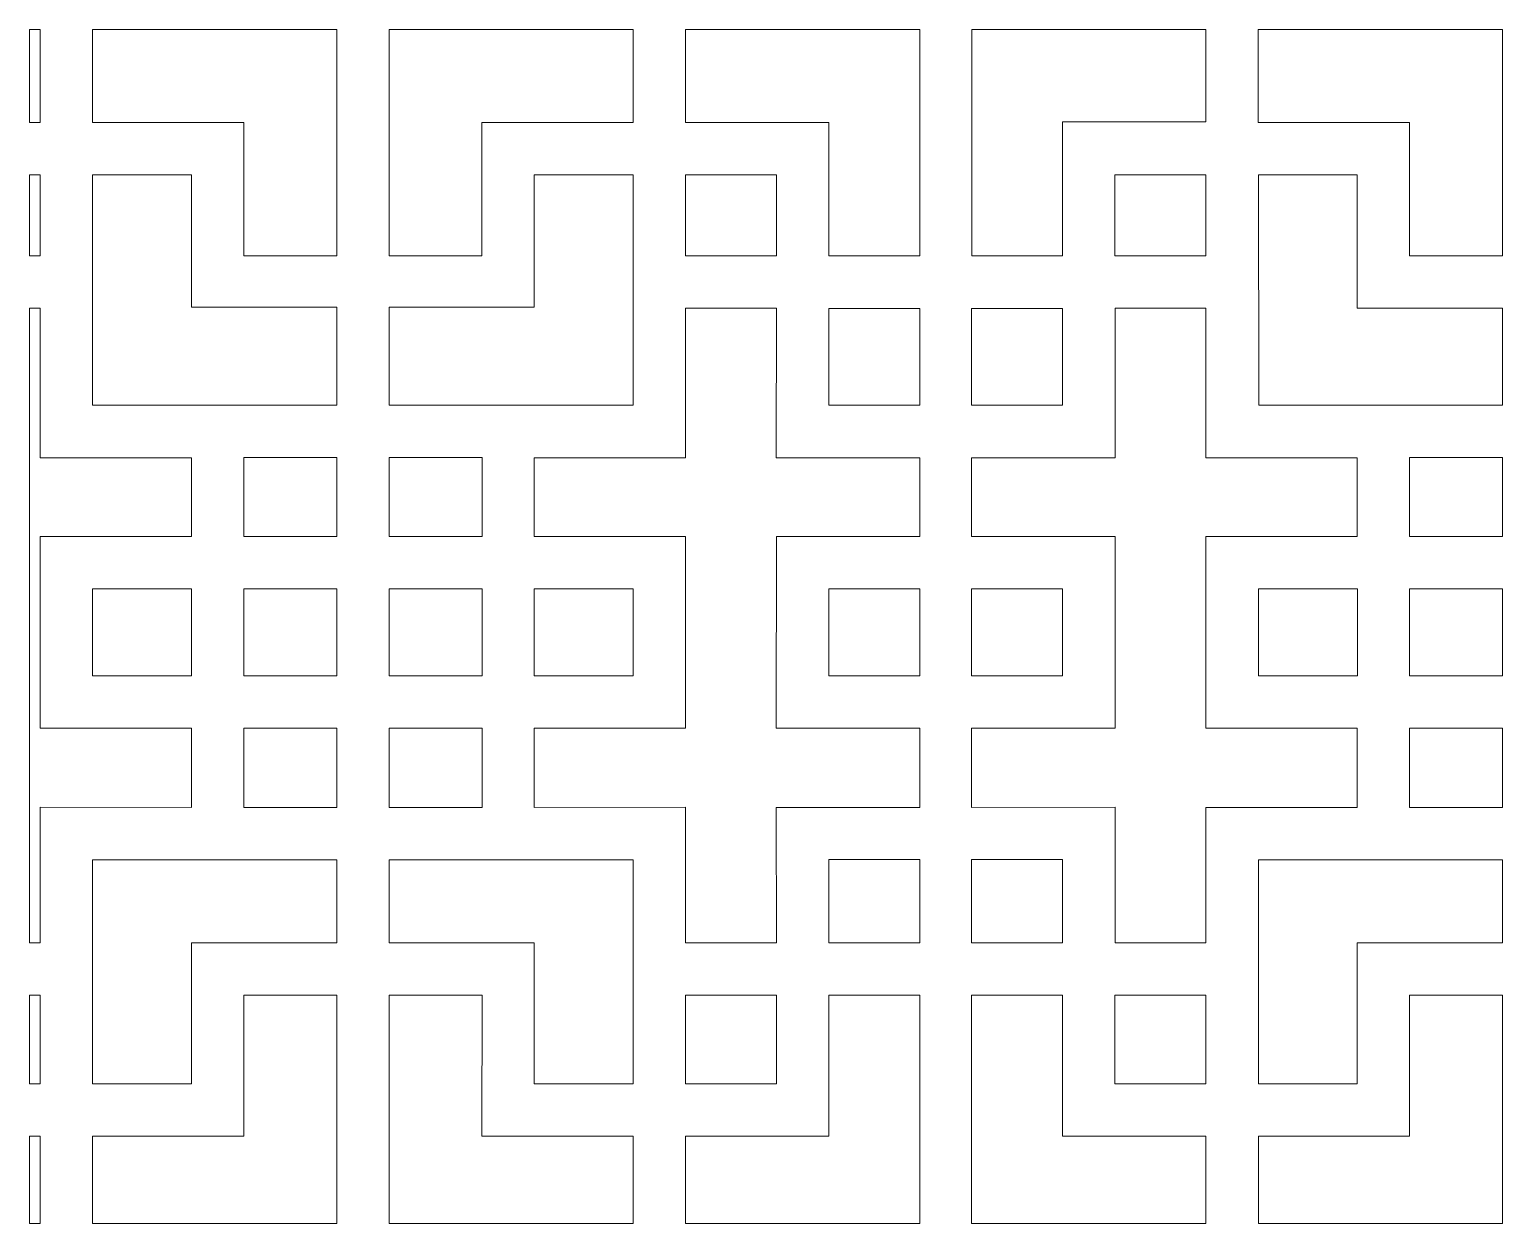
# Model space of a CAD drawing. Header units: centimetres. Extents: x -193 to 324, y -200 to 64.
# Drawn here: x -51.2 to -0.5, y -24.3 to 16.8 of the extents above; entities that cross this region are included whole.
import ezdxf

# ---------------------------------------------------------------- set-up
doc = ezdxf.new("R2010")
doc.units = ezdxf.units.CM
doc.header["$MEASUREMENT"] = 0
doc.layers.add('layer 1', color=7, linetype='Continuous')

msp = doc.modelspace()

# ---------------------------------------------------------------- linework, layer by layer
at = {"layer": 'layer 1', "color": 114, "lineweight": 9}
for points, knots in [([(-51.17757, 13.57063), (-51.17757, 13.57063), (-50.81039, 13.57064), (-50.81039, 13.57064), (-50.81039, 13.57064), (-50.81039, 13.57064), (-50.81039, 16.77064), (-50.81039, 16.77064), (-50.81039, 16.77064), (-50.81039, 16.77064), (-51.17757, 16.7706), (-51.17757, 16.7706), (-51.17757, 16.7706), (-51.17757, 16.7706), (-51.17757, 13.57063), (-51.17757, 13.57063)], [0, 0, 0, 0, 0.2, 0.2, 0.2, 0.2, 0.4, 0.4, 0.4, 0.4, 0.6, 0.6, 0.6, 0.6, 1, 1, 1, 1]), ([(-40.60539, 16.77064), (-40.60539, 16.77064), (-40.60539, 8.98064), (-40.60539, 8.98064), (-40.60539, 8.98064), (-40.60539, 8.98064), (-43.80289, 8.98064), (-43.80289, 8.98064), (-43.80289, 8.98064), (-43.80289, 8.98064), (-43.80289, 13.57064), (-43.80289, 13.57064), (-43.80289, 13.57064), (-43.80289, 13.57064), (-49.01039, 13.57064), (-49.01039, 13.57064), (-49.01039, 13.57064), (-49.01039, 13.57064), (-49.01039, 16.77064), (-49.01039, 16.77064), (-49.01039, 16.77064), (-49.01039, 16.77064), (-40.60539, 16.77064), (-40.60539, 16.77064)], [0, 0, 0, 0, 0.14285714, 0.14285714, 0.14285714, 0.14285714, 0.28571429, 0.28571429, 0.28571429, 0.28571429, 0.42857143, 0.42857143, 0.42857143, 0.42857143, 0.57142857, 0.57142857, 0.57142857, 0.57142857, 0.71428571, 0.71428571, 0.71428571, 0.71428571, 1, 1, 1, 1]), ([(-38.80583, 16.77064), (-38.80583, 16.77064), (-38.80583, 8.98064), (-38.80583, 8.98064), (-38.80583, 8.98064), (-38.80583, 8.98064), (-35.60833, 8.98064), (-35.60833, 8.98064), (-35.60833, 8.98064), (-35.60833, 8.98064), (-35.60833, 13.57064), (-35.60833, 13.57064), (-35.60833, 13.57064), (-35.60833, 13.57064), (-30.40083, 13.57064), (-30.40083, 13.57064), (-30.40083, 13.57064), (-30.40083, 13.57064), (-30.40083, 16.77064), (-30.40083, 16.77064), (-30.40083, 16.77064), (-30.40083, 16.77064), (-38.80583, 16.77064), (-38.80583, 16.77064)], [0, 0, 0, 0, 0.14285714, 0.14285714, 0.14285714, 0.14285714, 0.28571429, 0.28571429, 0.28571429, 0.28571429, 0.42857143, 0.42857143, 0.42857143, 0.42857143, 0.57142857, 0.57142857, 0.57142857, 0.57142857, 0.71428571, 0.71428571, 0.71428571, 0.71428571, 1, 1, 1, 1]), ([(-28.60083, 16.77064), (-28.60083, 16.77064), (-28.60083, 13.57064), (-28.60083, 13.57064), (-28.60083, 13.57064), (-28.60083, 13.57064), (-23.66833, 13.57065), (-23.66833, 13.57065), (-23.66833, 13.57065), (-23.66833, 13.57065), (-23.66833, 8.98064), (-23.66833, 8.98064), (-23.66833, 8.98064), (-23.66833, 8.98064), (-20.54333, 8.98064), (-20.54333, 8.98064), (-20.54333, 8.98064), (-20.54333, 8.98064), (-20.54333, 16.77064), (-20.54333, 16.77064), (-20.54333, 16.77064), (-20.54333, 16.77064), (-28.60083, 16.77064), (-28.60083, 16.77064)], [0, 0, 0, 0, 0.14285714, 0.14285714, 0.14285714, 0.14285714, 0.28571429, 0.28571429, 0.28571429, 0.28571429, 0.42857143, 0.42857143, 0.42857143, 0.42857143, 0.57142857, 0.57142857, 0.57142857, 0.57142857, 0.71428571, 0.71428571, 0.71428571, 0.71428571, 1, 1, 1, 1]), ([(-15.62833, 13.59622), (-15.62833, 13.59622), (-10.69583, 13.59622), (-10.69583, 13.59622), (-10.69583, 13.59622), (-10.69583, 13.59622), (-10.69583, 16.77064), (-10.69583, 16.77064), (-10.69583, 16.77064), (-10.69583, 16.77064), (-18.75333, 16.77064), (-18.75333, 16.77064), (-18.75333, 16.77064), (-18.75333, 16.77064), (-18.75333, 8.98064), (-18.75333, 8.98064), (-18.75333, 8.98064), (-18.75333, 8.98064), (-15.62833, 8.98064), (-15.62833, 8.98064), (-15.62833, 8.98064), (-15.62833, 8.98064), (-15.62833, 13.59622), (-15.62833, 13.59622)], [0, 0, 0, 0, 0.14285714, 0.14285714, 0.14285714, 0.14285714, 0.28571429, 0.28571429, 0.28571429, 0.28571429, 0.42857143, 0.42857143, 0.42857143, 0.42857143, 0.57142857, 0.57142857, 0.57142857, 0.57142857, 0.71428571, 0.71428571, 0.71428571, 0.71428571, 1, 1, 1, 1]), ([(-3.68832, 13.57064), (-3.68832, 13.57064), (-3.68833, 8.98064), (-3.68833, 8.98064), (-3.68833, 8.98064), (-3.68833, 8.98064), (-0.49083, 8.98064), (-0.49083, 8.98064), (-0.49083, 8.98064), (-0.49083, 8.98064), (-0.49083, 16.77064), (-0.49083, 16.77064), (-0.49083, 16.77064), (-0.49083, 16.77064), (-8.89583, 16.77064), (-8.89583, 16.77064), (-8.89583, 16.77064), (-8.89583, 16.77064), (-8.89583, 13.57064), (-8.89583, 13.57064), (-8.89583, 13.57064), (-8.89583, 13.57064), (-3.68832, 13.57064), (-3.68832, 13.57064)], [0, 0, 0, 0, 0.14285714, 0.14285714, 0.14285714, 0.14285714, 0.28571429, 0.28571429, 0.28571429, 0.28571429, 0.42857143, 0.42857143, 0.42857143, 0.42857143, 0.57142857, 0.57142857, 0.57142857, 0.57142857, 0.71428571, 0.71428571, 0.71428571, 0.71428571, 1, 1, 1, 1]), ([(-51.17757, 8.98064), (-51.17757, 8.98064), (-50.81039, 8.98064), (-50.81039, 8.98064), (-50.81039, 8.98064), (-50.81039, 8.98064), (-50.81039, 11.77064), (-50.81039, 11.77064), (-50.81039, 11.77064), (-50.81039, 11.77064), (-51.17757, 11.77064), (-51.17757, 11.77064), (-51.17757, 11.77064), (-51.17757, 11.77064), (-51.17757, 8.98064), (-51.17757, 8.98064)], [0, 0, 0, 0, 0.2, 0.2, 0.2, 0.2, 0.4, 0.4, 0.4, 0.4, 0.6, 0.6, 0.6, 0.6, 1, 1, 1, 1]), ([(-49.00789, 3.84565), (-49.00789, 3.84565), (-49.00789, 11.77064), (-49.00789, 11.77064), (-49.00789, 11.77064), (-49.00789, 11.77064), (-45.60386, 11.77064), (-45.60386, 11.77064), (-45.60386, 11.77064), (-45.60386, 11.77064), (-45.60539, 7.21439), (-45.60539, 7.21439), (-45.60539, 7.21439), (-45.60539, 7.21439), (-40.60539, 7.21439), (-40.60539, 7.21439), (-40.60539, 7.21439), (-40.60539, 7.21439), (-40.60539, 3.84565), (-40.60539, 3.84565), (-40.60539, 3.84565), (-40.60539, 3.84565), (-49.00789, 3.84565), (-49.00789, 3.84565)], [0, 0, 0, 0, 0.14285714, 0.14285714, 0.14285714, 0.14285714, 0.28571429, 0.28571429, 0.28571429, 0.28571429, 0.42857143, 0.42857143, 0.42857143, 0.42857143, 0.57142857, 0.57142857, 0.57142857, 0.57142857, 0.71428571, 0.71428571, 0.71428571, 0.71428571, 1, 1, 1, 1]), ([(-30.40333, 3.84565), (-30.40333, 3.84565), (-30.40333, 11.77064), (-30.40333, 11.77064), (-30.40333, 11.77064), (-30.40333, 11.77064), (-33.80736, 11.77064), (-33.80736, 11.77064), (-33.80736, 11.77064), (-33.80736, 11.77064), (-33.80583, 7.21439), (-33.80583, 7.21439), (-33.80583, 7.21439), (-33.80583, 7.21439), (-38.80583, 7.21439), (-38.80583, 7.21439), (-38.80583, 7.21439), (-38.80583, 7.21439), (-38.80583, 3.84565), (-38.80583, 3.84565), (-38.80583, 3.84565), (-38.80583, 3.84565), (-30.40333, 3.84565), (-30.40333, 3.84565)], [0, 0, 0, 0, 0.14285714, 0.14285714, 0.14285714, 0.14285714, 0.28571429, 0.28571429, 0.28571429, 0.28571429, 0.42857143, 0.42857143, 0.42857143, 0.42857143, 0.57142857, 0.57142857, 0.57142857, 0.57142857, 0.71428571, 0.71428571, 0.71428571, 0.71428571, 1, 1, 1, 1]), ([(-25.46833, 11.77064), (-25.46833, 11.77064), (-28.60083, 11.77064), (-28.60083, 11.77064), (-28.60083, 11.77064), (-28.60083, 11.77064), (-28.60083, 8.98064), (-28.60083, 8.98064), (-28.60083, 8.98064), (-28.60083, 8.98064), (-25.46833, 8.98064), (-25.46833, 8.98064), (-25.46833, 8.98064), (-25.46833, 8.98064), (-25.46833, 11.77064), (-25.46833, 11.77064)], [0, 0, 0, 0, 0.2, 0.2, 0.2, 0.2, 0.4, 0.4, 0.4, 0.4, 0.6, 0.6, 0.6, 0.6, 1, 1, 1, 1]), ([(-10.69583, 11.77064), (-10.69583, 11.77064), (-13.82833, 11.77064), (-13.82833, 11.77064), (-13.82833, 11.77064), (-13.82833, 11.77064), (-13.82833, 8.98064), (-13.82833, 8.98064), (-13.82833, 8.98064), (-13.82833, 8.98064), (-10.69583, 8.98064), (-10.69583, 8.98064), (-10.69583, 8.98064), (-10.69583, 8.98064), (-10.69583, 11.77064), (-10.69583, 11.77064)], [0, 0, 0, 0, 0.2, 0.2, 0.2, 0.2, 0.4, 0.4, 0.4, 0.4, 0.6, 0.6, 0.6, 0.6, 1, 1, 1, 1]), ([(-8.87722, 3.84558), (-8.87722, 3.84558), (-0.49083, 3.84565), (-0.49083, 3.84565), (-0.49083, 3.84565), (-0.49083, 3.84565), (-0.49083, 7.18065), (-0.49083, 7.18065), (-0.49083, 7.18065), (-0.49083, 7.18065), (-5.49083, 7.18019), (-5.49083, 7.18019), (-5.49083, 7.18019), (-5.49083, 7.18019), (-5.49083, 11.77064), (-5.49083, 11.77064), (-5.49083, 11.77064), (-5.49083, 11.77064), (-8.89333, 11.77064), (-8.89333, 11.77064), (-8.89333, 11.77064), (-8.89333, 11.77064), (-8.87722, 3.84558), (-8.87722, 3.84558)], [0, 0, 0, 0, 0.14285714, 0.14285714, 0.14285714, 0.14285714, 0.28571429, 0.28571429, 0.28571429, 0.28571429, 0.42857143, 0.42857143, 0.42857143, 0.42857143, 0.57142857, 0.57142857, 0.57142857, 0.57142857, 0.71428571, 0.71428571, 0.71428571, 0.71428571, 1, 1, 1, 1]), ([(-51.17757, -14.64436), (-51.17757, -14.64436), (-50.81039, -14.64436), (-50.81039, -14.64436), (-50.81039, -14.64436), (-50.81039, -14.64436), (-50.81039, -9.98186), (-50.81039, -9.98186), (-50.81039, -9.98186), (-50.81039, -9.98186), (-45.60539, -9.98435), (-45.60539, -9.98435), (-45.60539, -9.98435), (-45.60539, -9.98435), (-45.60539, -7.26435), (-45.60539, -7.26435), (-45.60539, -7.26435), (-45.60539, -7.26435), (-50.81039, -7.26436), (-50.81039, -7.26436), (-50.81039, -7.26436), (-50.81039, -7.26436), (-50.81039, -0.66935), (-50.81039, -0.66935), (-50.81039, -0.66935), (-50.81039, -0.66935), (-45.60539, -0.66936), (-45.60539, -0.66936), (-45.60539, -0.66936), (-45.60539, -0.66936), (-45.60539, 2.04315), (-45.60539, 2.04315), (-45.60539, 2.04315), (-45.60539, 2.04315), (-50.81039, 2.04315), (-50.81039, 2.04315), (-50.81039, 2.04315), (-50.81039, 2.04315), (-50.81039, 7.18065), (-50.81039, 7.18065), (-50.81039, 7.18065), (-50.81039, 7.18065), (-51.17757, 7.18064), (-51.17757, 7.18064), (-51.17757, 7.18064), (-51.17757, 7.18064), (-51.17757, -14.64436), (-51.17757, -14.64436)], [0, 0, 0, 0, 0.07692308, 0.07692308, 0.07692308, 0.07692308, 0.15384615, 0.15384615, 0.15384615, 0.15384615, 0.23076923, 0.23076923, 0.23076923, 0.23076923, 0.30769231, 0.30769231, 0.30769231, 0.30769231, 0.38461538, 0.38461538, 0.38461538, 0.38461538, 0.46153846, 0.46153846, 0.46153846, 0.46153846, 0.53846154, 0.53846154, 0.53846154, 0.53846154, 0.61538462, 0.61538462, 0.61538462, 0.61538462, 0.69230769, 0.69230769, 0.69230769, 0.69230769, 0.76923077, 0.76923077, 0.76923077, 0.76923077, 0.84615385, 0.84615385, 0.84615385, 0.84615385, 1, 1, 1, 1]), ([(-25.48581, -7.26435), (-25.48581, -7.26435), (-25.47333, -0.66935), (-25.47333, -0.66935), (-25.47333, -0.66935), (-25.47333, -0.66935), (-20.53833, -0.66936), (-20.53833, -0.66936), (-20.53833, -0.66936), (-20.53833, -0.66936), (-20.53833, 2.04315), (-20.53833, 2.04315), (-20.53833, 2.04315), (-20.53833, 2.04315), (-25.4858, 2.04315), (-25.4858, 2.04315), (-25.4858, 2.04315), (-25.4858, 2.04315), (-25.47333, 7.18065), (-25.47333, 7.18065), (-25.47333, 7.18065), (-25.47333, 7.18065), (-28.60083, 7.18065), (-28.60083, 7.18065), (-28.60083, 7.18065), (-28.60083, 7.18065), (-28.60083, 2.04315), (-28.60083, 2.04315), (-28.60083, 2.04315), (-28.60083, 2.04315), (-33.80583, 2.04315), (-33.80583, 2.04315), (-33.80583, 2.04315), (-33.80583, 2.04315), (-33.80583, -0.66936), (-33.80583, -0.66936), (-33.80583, -0.66936), (-33.80583, -0.66936), (-28.60083, -0.66935), (-28.60083, -0.66935), (-28.60083, -0.66935), (-28.60083, -0.66935), (-28.60083, -7.26436), (-28.60083, -7.26436), (-28.60083, -7.26436), (-28.60083, -7.26436), (-33.80583, -7.26435), (-33.80583, -7.26435), (-33.80583, -7.26435), (-33.80583, -7.26435), (-33.80583, -9.98435), (-33.80583, -9.98435), (-33.80583, -9.98435), (-33.80583, -9.98435), (-28.60083, -9.98186), (-28.60083, -9.98186), (-28.60083, -9.98186), (-28.60083, -9.98186), (-28.60083, -14.64436), (-28.60083, -14.64436), (-28.60083, -14.64436), (-28.60083, -14.64436), (-25.47333, -14.64436), (-25.47333, -14.64436), (-25.47333, -14.64436), (-25.47333, -14.64436), (-25.4858, -9.98435), (-25.4858, -9.98435), (-25.4858, -9.98435), (-25.4858, -9.98435), (-20.53833, -9.98435), (-20.53833, -9.98435), (-20.53833, -9.98435), (-20.53833, -9.98435), (-20.53833, -7.26435), (-20.53833, -7.26435), (-20.53833, -7.26435), (-20.53833, -7.26435), (-25.48581, -7.26435), (-25.48581, -7.26435)], [0, 0, 0, 0, 0.04761905, 0.04761905, 0.04761905, 0.04761905, 0.0952381, 0.0952381, 0.0952381, 0.0952381, 0.14285714, 0.14285714, 0.14285714, 0.14285714, 0.19047619, 0.19047619, 0.19047619, 0.19047619, 0.23809524, 0.23809524, 0.23809524, 0.23809524, 0.28571429, 0.28571429, 0.28571429, 0.28571429, 0.33333333, 0.33333333, 0.33333333, 0.33333333, 0.38095238, 0.38095238, 0.38095238, 0.38095238, 0.42857143, 0.42857143, 0.42857143, 0.42857143, 0.47619048, 0.47619048, 0.47619048, 0.47619048, 0.52380952, 0.52380952, 0.52380952, 0.52380952, 0.57142857, 0.57142857, 0.57142857, 0.57142857, 0.61904762, 0.61904762, 0.61904762, 0.61904762, 0.66666667, 0.66666667, 0.66666667, 0.66666667, 0.71428571, 0.71428571, 0.71428571, 0.71428571, 0.76190476, 0.76190476, 0.76190476, 0.76190476, 0.80952381, 0.80952381, 0.80952381, 0.80952381, 0.85714286, 0.85714286, 0.85714286, 0.85714286, 0.9047619, 0.9047619, 0.9047619, 0.9047619, 1, 1, 1, 1]), ([(-20.53833, 7.17815), (-20.53833, 7.17815), (-23.66833, 7.17815), (-23.66833, 7.17815), (-23.66833, 7.17815), (-23.66833, 7.17815), (-23.66833, 3.84565), (-23.66833, 3.84565), (-23.66833, 3.84565), (-23.66833, 3.84565), (-20.53833, 3.84565), (-20.53833, 3.84565), (-20.53833, 3.84565), (-20.53833, 3.84565), (-20.53833, 7.17815), (-20.53833, 7.17815)], [0, 0, 0, 0, 0.2, 0.2, 0.2, 0.2, 0.4, 0.4, 0.4, 0.4, 0.6, 0.6, 0.6, 0.6, 1, 1, 1, 1]), ([(-10.69584, -0.66936), (-10.69584, -0.66936), (-10.69583, -7.26434), (-10.69583, -7.26434), (-10.69583, -7.26434), (-10.69583, -7.26434), (-5.49083, -7.26435), (-5.49083, -7.26435), (-5.49083, -7.26435), (-5.49083, -7.26435), (-5.49083, -9.98435), (-5.49083, -9.98435), (-5.49083, -9.98435), (-5.49083, -9.98435), (-10.69583, -9.98435), (-10.69583, -9.98435), (-10.69583, -9.98435), (-10.69583, -9.98435), (-10.69583, -14.64436), (-10.69583, -14.64436), (-10.69583, -14.64436), (-10.69583, -14.64436), (-13.82333, -14.64436), (-13.82333, -14.64436), (-13.82333, -14.64436), (-13.82333, -14.64436), (-13.82333, -9.98187), (-13.82333, -9.98187), (-13.82333, -9.98187), (-13.82333, -9.98187), (-18.75833, -9.98435), (-18.75833, -9.98435), (-18.75833, -9.98435), (-18.75833, -9.98435), (-18.75833, -7.26435), (-18.75833, -7.26435), (-18.75833, -7.26435), (-18.75833, -7.26435), (-13.82333, -7.26435), (-13.82333, -7.26435), (-13.82333, -7.26435), (-13.82333, -7.26435), (-13.82333, -0.66937), (-13.82333, -0.66937), (-13.82333, -0.66937), (-13.82333, -0.66937), (-18.75833, -0.66936), (-18.75833, -0.66936), (-18.75833, -0.66936), (-18.75833, -0.66936), (-18.75833, 2.04315), (-18.75833, 2.04315), (-18.75833, 2.04315), (-18.75833, 2.04315), (-13.82333, 2.04314), (-13.82333, 2.04314), (-13.82333, 2.04314), (-13.82333, 2.04314), (-13.82333, 7.18065), (-13.82333, 7.18065), (-13.82333, 7.18065), (-13.82333, 7.18065), (-10.69583, 7.18065), (-10.69583, 7.18065), (-10.69583, 7.18065), (-10.69583, 7.18065), (-10.69583, 2.04315), (-10.69583, 2.04315), (-10.69583, 2.04315), (-10.69583, 2.04315), (-5.49083, 2.04315), (-5.49083, 2.04315), (-5.49083, 2.04315), (-5.49083, 2.04315), (-5.49083, -0.66936), (-5.49083, -0.66936), (-5.49083, -0.66936), (-5.49083, -0.66936), (-10.69584, -0.66936), (-10.69584, -0.66936)], [0, 0, 0, 0, 0.04761905, 0.04761905, 0.04761905, 0.04761905, 0.0952381, 0.0952381, 0.0952381, 0.0952381, 0.14285714, 0.14285714, 0.14285714, 0.14285714, 0.19047619, 0.19047619, 0.19047619, 0.19047619, 0.23809524, 0.23809524, 0.23809524, 0.23809524, 0.28571429, 0.28571429, 0.28571429, 0.28571429, 0.33333333, 0.33333333, 0.33333333, 0.33333333, 0.38095238, 0.38095238, 0.38095238, 0.38095238, 0.42857143, 0.42857143, 0.42857143, 0.42857143, 0.47619048, 0.47619048, 0.47619048, 0.47619048, 0.52380952, 0.52380952, 0.52380952, 0.52380952, 0.57142857, 0.57142857, 0.57142857, 0.57142857, 0.61904762, 0.61904762, 0.61904762, 0.61904762, 0.66666667, 0.66666667, 0.66666667, 0.66666667, 0.71428571, 0.71428571, 0.71428571, 0.71428571, 0.76190476, 0.76190476, 0.76190476, 0.76190476, 0.80952381, 0.80952381, 0.80952381, 0.80952381, 0.85714286, 0.85714286, 0.85714286, 0.85714286, 0.9047619, 0.9047619, 0.9047619, 0.9047619, 1, 1, 1, 1]), ([(-15.62833, 7.17815), (-15.62833, 7.17815), (-18.75833, 7.17815), (-18.75833, 7.17815), (-18.75833, 7.17815), (-18.75833, 7.17815), (-18.75833, 3.84565), (-18.75833, 3.84565), (-18.75833, 3.84565), (-18.75833, 3.84565), (-15.62833, 3.84565), (-15.62833, 3.84565), (-15.62833, 3.84565), (-15.62833, 3.84565), (-15.62833, 7.17815), (-15.62833, 7.17815)], [0, 0, 0, 0, 0.2, 0.2, 0.2, 0.2, 0.4, 0.4, 0.4, 0.4, 0.6, 0.6, 0.6, 0.6, 1, 1, 1, 1]), ([(-43.80539, 2.04564), (-43.80539, 2.04564), (-40.60539, 2.04564), (-40.60539, 2.04564), (-40.60539, 2.04564), (-40.60539, 2.04564), (-40.60539, -0.66936), (-40.60539, -0.66936), (-40.60539, -0.66936), (-40.60539, -0.66936), (-43.80539, -0.66936), (-43.80539, -0.66936), (-43.80539, -0.66936), (-43.80539, -0.66936), (-43.80539, 2.04564), (-43.80539, 2.04564)], [0, 0, 0, 0, 0.2, 0.2, 0.2, 0.2, 0.4, 0.4, 0.4, 0.4, 0.6, 0.6, 0.6, 0.6, 1, 1, 1, 1]), ([(-35.60583, 2.04564), (-35.60583, 2.04564), (-38.80583, 2.04564), (-38.80583, 2.04564), (-38.80583, 2.04564), (-38.80583, 2.04564), (-38.80583, -0.66936), (-38.80583, -0.66936), (-38.80583, -0.66936), (-38.80583, -0.66936), (-35.60583, -0.66936), (-35.60583, -0.66936), (-35.60583, -0.66936), (-35.60583, -0.66936), (-35.60583, 2.04564), (-35.60583, 2.04564)], [0, 0, 0, 0, 0.2, 0.2, 0.2, 0.2, 0.4, 0.4, 0.4, 0.4, 0.6, 0.6, 0.6, 0.6, 1, 1, 1, 1]), ([(-0.49083, 2.04564), (-0.49083, 2.04564), (-3.69083, 2.04564), (-3.69083, 2.04564), (-3.69083, 2.04564), (-3.69083, 2.04564), (-3.69083, -0.66936), (-3.69083, -0.66936), (-3.69083, -0.66936), (-3.69083, -0.66936), (-0.49083, -0.66936), (-0.49083, -0.66936), (-0.49083, -0.66936), (-0.49083, -0.66936), (-0.49083, 2.04564), (-0.49083, 2.04564)], [0, 0, 0, 0, 0.2, 0.2, 0.2, 0.2, 0.4, 0.4, 0.4, 0.4, 0.6, 0.6, 0.6, 0.6, 1, 1, 1, 1]), ([(-49.00789, -2.46936), (-49.00789, -2.46936), (-45.60039, -2.46936), (-45.60039, -2.46936), (-45.60039, -2.46936), (-45.60039, -2.46936), (-45.60039, -5.45935), (-45.60039, -5.45935), (-45.60039, -5.45935), (-45.60039, -5.45935), (-49.00789, -5.45935), (-49.00789, -5.45935), (-49.00789, -5.45935), (-49.00789, -5.45935), (-49.00789, -2.46936), (-49.00789, -2.46936)], [0, 0, 0, 0, 0.2, 0.2, 0.2, 0.2, 0.4, 0.4, 0.4, 0.4, 0.6, 0.6, 0.6, 0.6, 1, 1, 1, 1]), ([(-43.80539, -2.46936), (-43.80539, -2.46936), (-40.60539, -2.46936), (-40.60539, -2.46936), (-40.60539, -2.46936), (-40.60539, -2.46936), (-40.60539, -5.46435), (-40.60539, -5.46435), (-40.60539, -5.46435), (-40.60539, -5.46435), (-43.80539, -5.46435), (-43.80539, -5.46435), (-43.80539, -5.46435), (-43.80539, -5.46435), (-43.80539, -2.46936), (-43.80539, -2.46936)], [0, 0, 0, 0, 0.2, 0.2, 0.2, 0.2, 0.4, 0.4, 0.4, 0.4, 0.6, 0.6, 0.6, 0.6, 1, 1, 1, 1]), ([(-35.60583, -2.46936), (-35.60583, -2.46936), (-38.80583, -2.46936), (-38.80583, -2.46936), (-38.80583, -2.46936), (-38.80583, -2.46936), (-38.80583, -5.46435), (-38.80583, -5.46435), (-38.80583, -5.46435), (-38.80583, -5.46435), (-35.60583, -5.46435), (-35.60583, -5.46435), (-35.60583, -5.46435), (-35.60583, -5.46435), (-35.60583, -2.46936), (-35.60583, -2.46936)], [0, 0, 0, 0, 0.2, 0.2, 0.2, 0.2, 0.4, 0.4, 0.4, 0.4, 0.6, 0.6, 0.6, 0.6, 1, 1, 1, 1]), ([(-30.40333, -2.46936), (-30.40333, -2.46936), (-33.81083, -2.46936), (-33.81083, -2.46936), (-33.81083, -2.46936), (-33.81083, -2.46936), (-33.81083, -5.45935), (-33.81083, -5.45935), (-33.81083, -5.45935), (-33.81083, -5.45935), (-30.40333, -5.45935), (-30.40333, -5.45935), (-30.40333, -5.45935), (-30.40333, -5.45935), (-30.40333, -2.46936), (-30.40333, -2.46936)], [0, 0, 0, 0, 0.2, 0.2, 0.2, 0.2, 0.4, 0.4, 0.4, 0.4, 0.6, 0.6, 0.6, 0.6, 1, 1, 1, 1]), ([(-20.53833, -2.46685), (-20.53833, -2.46685), (-23.66833, -2.46685), (-23.66833, -2.46685), (-23.66833, -2.46685), (-23.66833, -2.46685), (-23.66833, -5.46435), (-23.66833, -5.46435), (-23.66833, -5.46435), (-23.66833, -5.46435), (-20.53833, -5.46435), (-20.53833, -5.46435), (-20.53833, -5.46435), (-20.53833, -5.46435), (-20.53833, -2.46685), (-20.53833, -2.46685)], [0, 0, 0, 0, 0.2, 0.2, 0.2, 0.2, 0.4, 0.4, 0.4, 0.4, 0.6, 0.6, 0.6, 0.6, 1, 1, 1, 1]), ([(-15.62833, -2.46685), (-15.62833, -2.46685), (-18.76083, -2.46685), (-18.76083, -2.46685), (-18.76083, -2.46685), (-18.76083, -2.46685), (-18.76083, -5.46435), (-18.76083, -5.46435), (-18.76083, -5.46435), (-18.76083, -5.46435), (-15.62833, -5.46435), (-15.62833, -5.46435), (-15.62833, -5.46435), (-15.62833, -5.46435), (-15.62833, -2.46685), (-15.62833, -2.46685)], [0, 0, 0, 0, 0.2, 0.2, 0.2, 0.2, 0.4, 0.4, 0.4, 0.4, 0.6, 0.6, 0.6, 0.6, 1, 1, 1, 1]), ([(-5.48583, -2.46936), (-5.48583, -2.46936), (-8.89333, -2.46936), (-8.89333, -2.46936), (-8.89333, -2.46936), (-8.89333, -2.46936), (-8.89333, -5.45935), (-8.89333, -5.45935), (-8.89333, -5.45935), (-8.89333, -5.45935), (-5.48583, -5.45935), (-5.48583, -5.45935), (-5.48583, -5.45935), (-5.48583, -5.45935), (-5.48583, -2.46936), (-5.48583, -2.46936)], [0, 0, 0, 0, 0.2, 0.2, 0.2, 0.2, 0.4, 0.4, 0.4, 0.4, 0.6, 0.6, 0.6, 0.6, 1, 1, 1, 1]), ([(-0.49083, -2.46936), (-0.49083, -2.46936), (-3.69083, -2.46936), (-3.69083, -2.46936), (-3.69083, -2.46936), (-3.69083, -2.46936), (-3.69083, -5.46435), (-3.69083, -5.46435), (-3.69083, -5.46435), (-3.69083, -5.46435), (-0.49083, -5.46435), (-0.49083, -5.46435), (-0.49083, -5.46435), (-0.49083, -5.46435), (-0.49083, -2.46936), (-0.49083, -2.46936)], [0, 0, 0, 0, 0.2, 0.2, 0.2, 0.2, 0.4, 0.4, 0.4, 0.4, 0.6, 0.6, 0.6, 0.6, 1, 1, 1, 1]), ([(-43.80539, -7.26186), (-43.80539, -7.26186), (-40.60539, -7.26186), (-40.60539, -7.26186), (-40.60539, -7.26186), (-40.60539, -7.26186), (-40.60539, -9.98435), (-40.60539, -9.98435), (-40.60539, -9.98435), (-40.60539, -9.98435), (-43.80539, -9.98435), (-43.80539, -9.98435), (-43.80539, -9.98435), (-43.80539, -9.98435), (-43.80539, -7.26186), (-43.80539, -7.26186)], [0, 0, 0, 0, 0.2, 0.2, 0.2, 0.2, 0.4, 0.4, 0.4, 0.4, 0.6, 0.6, 0.6, 0.6, 1, 1, 1, 1]), ([(-35.60583, -7.26186), (-35.60583, -7.26186), (-38.80583, -7.26186), (-38.80583, -7.26186), (-38.80583, -7.26186), (-38.80583, -7.26186), (-38.80583, -9.98435), (-38.80583, -9.98435), (-38.80583, -9.98435), (-38.80583, -9.98435), (-35.60583, -9.98435), (-35.60583, -9.98435), (-35.60583, -9.98435), (-35.60583, -9.98435), (-35.60583, -7.26186), (-35.60583, -7.26186)], [0, 0, 0, 0, 0.2, 0.2, 0.2, 0.2, 0.4, 0.4, 0.4, 0.4, 0.6, 0.6, 0.6, 0.6, 1, 1, 1, 1]), ([(-0.49134, -7.26022), (-0.49134, -7.26022), (-3.68923, -7.26022), (-3.68923, -7.26022), (-3.68923, -7.26022), (-3.68923, -7.26022), (-3.68923, -9.98658), (-3.68923, -9.98658), (-3.68923, -9.98658), (-3.68923, -9.98658), (-0.49134, -9.98658), (-0.49134, -9.98658), (-0.49134, -9.98658), (-0.49134, -9.98658), (-0.49134, -7.26022), (-0.49134, -7.26022)], [0, 0, 0, 0, 0.2, 0.2, 0.2, 0.2, 0.4, 0.4, 0.4, 0.4, 0.6, 0.6, 0.6, 0.6, 1, 1, 1, 1]), ([(-45.60539, -14.63936), (-45.60539, -14.63936), (-40.60539, -14.64436), (-40.60539, -14.64436), (-40.60539, -14.64436), (-40.60539, -14.64436), (-40.60539, -11.78436), (-40.60539, -11.78436), (-40.60539, -11.78436), (-40.60539, -11.78436), (-49.00789, -11.78436), (-49.00789, -11.78436), (-49.00789, -11.78436), (-49.00789, -11.78436), (-49.00789, -19.48686), (-49.00789, -19.48686), (-49.00789, -19.48686), (-49.00789, -19.48686), (-45.60539, -19.48686), (-45.60539, -19.48686), (-45.60539, -19.48686), (-45.60539, -19.48686), (-45.60539, -14.63936), (-45.60539, -14.63936)], [0, 0, 0, 0, 0.14285714, 0.14285714, 0.14285714, 0.14285714, 0.28571429, 0.28571429, 0.28571429, 0.28571429, 0.42857143, 0.42857143, 0.42857143, 0.42857143, 0.57142857, 0.57142857, 0.57142857, 0.57142857, 0.71428571, 0.71428571, 0.71428571, 0.71428571, 1, 1, 1, 1]), ([(-33.80583, -14.63936), (-33.80583, -14.63936), (-38.80583, -14.64436), (-38.80583, -14.64436), (-38.80583, -14.64436), (-38.80583, -14.64436), (-38.80583, -11.78436), (-38.80583, -11.78436), (-38.80583, -11.78436), (-38.80583, -11.78436), (-30.40333, -11.78436), (-30.40333, -11.78436), (-30.40333, -11.78436), (-30.40333, -11.78436), (-30.40333, -19.48686), (-30.40333, -19.48686), (-30.40333, -19.48686), (-30.40333, -19.48686), (-33.80583, -19.48686), (-33.80583, -19.48686), (-33.80583, -19.48686), (-33.80583, -19.48686), (-33.80583, -14.63936), (-33.80583, -14.63936)], [0, 0, 0, 0, 0.14285714, 0.14285714, 0.14285714, 0.14285714, 0.28571429, 0.28571429, 0.28571429, 0.28571429, 0.42857143, 0.42857143, 0.42857143, 0.42857143, 0.57142857, 0.57142857, 0.57142857, 0.57142857, 0.71428571, 0.71428571, 0.71428571, 0.71428571, 1, 1, 1, 1]), ([(-20.53833, -11.78186), (-20.53833, -11.78186), (-23.67083, -11.78186), (-23.67083, -11.78186), (-23.67083, -11.78186), (-23.67083, -11.78186), (-23.67083, -14.63936), (-23.67083, -14.63936), (-23.67083, -14.63936), (-23.67083, -14.63936), (-20.53833, -14.63936), (-20.53833, -14.63936), (-20.53833, -14.63936), (-20.53833, -14.63936), (-20.53833, -11.78186), (-20.53833, -11.78186)], [0, 0, 0, 0, 0.2, 0.2, 0.2, 0.2, 0.4, 0.4, 0.4, 0.4, 0.6, 0.6, 0.6, 0.6, 1, 1, 1, 1]), ([(-15.62833, -11.78186), (-15.62833, -11.78186), (-18.75833, -11.78186), (-18.75833, -11.78186), (-18.75833, -11.78186), (-18.75833, -11.78186), (-18.75833, -14.63936), (-18.75833, -14.63936), (-18.75833, -14.63936), (-18.75833, -14.63936), (-15.62833, -14.63936), (-15.62833, -14.63936), (-15.62833, -14.63936), (-15.62833, -14.63936), (-15.62833, -11.78186), (-15.62833, -11.78186)], [0, 0, 0, 0, 0.2, 0.2, 0.2, 0.2, 0.4, 0.4, 0.4, 0.4, 0.6, 0.6, 0.6, 0.6, 1, 1, 1, 1]), ([(-5.49083, -14.63936), (-5.49083, -14.63936), (-0.49083, -14.64058), (-0.49083, -14.64058), (-0.49083, -14.64058), (-0.49083, -14.64058), (-0.49083, -11.78436), (-0.49083, -11.78436), (-0.49083, -11.78436), (-0.49083, -11.78436), (-8.88793, -11.78436), (-8.88793, -11.78436), (-8.88793, -11.78436), (-8.88793, -11.78436), (-8.89333, -19.48686), (-8.89333, -19.48686), (-8.89333, -19.48686), (-8.89333, -19.48686), (-5.49083, -19.48686), (-5.49083, -19.48686), (-5.49083, -19.48686), (-5.49083, -19.48686), (-5.49083, -14.63936), (-5.49083, -14.63936)], [0, 0, 0, 0, 0.14285714, 0.14285714, 0.14285714, 0.14285714, 0.28571429, 0.28571429, 0.28571429, 0.28571429, 0.42857143, 0.42857143, 0.42857143, 0.42857143, 0.57142857, 0.57142857, 0.57142857, 0.57142857, 0.71428571, 0.71428571, 0.71428571, 0.71428571, 1, 1, 1, 1]), ([(-51.17757, -19.48687), (-51.17757, -19.48687), (-50.81039, -19.48686), (-50.81039, -19.48686), (-50.81039, -19.48686), (-50.81039, -19.48686), (-50.81039, -16.43936), (-50.81039, -16.43936), (-50.81039, -16.43936), (-50.81039, -16.43936), (-51.17757, -16.43934), (-51.17757, -16.43934), (-51.17757, -16.43934), (-51.17757, -16.43934), (-51.17757, -19.48687), (-51.17757, -19.48687)], [0, 0, 0, 0, 0.2, 0.2, 0.2, 0.2, 0.4, 0.4, 0.4, 0.4, 0.6, 0.6, 0.6, 0.6, 1, 1, 1, 1]), ([(-40.60539, -24.29686), (-40.60539, -24.29686), (-40.60539, -16.44186), (-40.60539, -16.44186), (-40.60539, -16.44186), (-40.60539, -16.44186), (-43.80539, -16.44186), (-43.80539, -16.44186), (-43.80539, -16.44186), (-43.80539, -16.44186), (-43.80289, -21.28686), (-43.80289, -21.28686), (-43.80289, -21.28686), (-43.80289, -21.28686), (-49.00789, -21.28686), (-49.00789, -21.28686), (-49.00789, -21.28686), (-49.00789, -21.28686), (-49.00789, -24.29686), (-49.00789, -24.29686), (-49.00789, -24.29686), (-49.00789, -24.29686), (-40.60539, -24.29686), (-40.60539, -24.29686)], [0, 0, 0, 0, 0.14285714, 0.14285714, 0.14285714, 0.14285714, 0.28571429, 0.28571429, 0.28571429, 0.28571429, 0.42857143, 0.42857143, 0.42857143, 0.42857143, 0.57142857, 0.57142857, 0.57142857, 0.57142857, 0.71428571, 0.71428571, 0.71428571, 0.71428571, 1, 1, 1, 1]), ([(-38.80583, -24.29686), (-38.80583, -24.29686), (-38.80583, -16.44186), (-38.80583, -16.44186), (-38.80583, -16.44186), (-38.80583, -16.44186), (-35.60583, -16.44186), (-35.60583, -16.44186), (-35.60583, -16.44186), (-35.60583, -16.44186), (-35.60833, -21.28686), (-35.60833, -21.28686), (-35.60833, -21.28686), (-35.60833, -21.28686), (-30.40333, -21.28686), (-30.40333, -21.28686), (-30.40333, -21.28686), (-30.40333, -21.28686), (-30.40333, -24.29686), (-30.40333, -24.29686), (-30.40333, -24.29686), (-30.40333, -24.29686), (-38.80583, -24.29686), (-38.80583, -24.29686)], [0, 0, 0, 0, 0.14285714, 0.14285714, 0.14285714, 0.14285714, 0.28571429, 0.28571429, 0.28571429, 0.28571429, 0.42857143, 0.42857143, 0.42857143, 0.42857143, 0.57142857, 0.57142857, 0.57142857, 0.57142857, 0.71428571, 0.71428571, 0.71428571, 0.71428571, 1, 1, 1, 1]), ([(-25.46833, -16.43936), (-25.46833, -16.43936), (-28.60083, -16.43936), (-28.60083, -16.43936), (-28.60083, -16.43936), (-28.60083, -16.43936), (-28.60083, -19.48686), (-28.60083, -19.48686), (-28.60083, -19.48686), (-28.60083, -19.48686), (-25.46833, -19.48686), (-25.46833, -19.48686), (-25.46833, -19.48686), (-25.46833, -19.48686), (-25.46833, -16.43936), (-25.46833, -16.43936)], [0, 0, 0, 0, 0.2, 0.2, 0.2, 0.2, 0.4, 0.4, 0.4, 0.4, 0.6, 0.6, 0.6, 0.6, 1, 1, 1, 1]), ([(-20.53833, -24.29686), (-20.53833, -24.29686), (-20.53833, -16.44186), (-20.53833, -16.44186), (-20.53833, -16.44186), (-20.53833, -16.44186), (-23.67084, -16.44186), (-23.67084, -16.44186), (-23.67084, -16.44186), (-23.67084, -16.44186), (-23.66833, -21.28686), (-23.66833, -21.28686), (-23.66833, -21.28686), (-23.66833, -21.28686), (-28.60083, -21.28686), (-28.60083, -21.28686), (-28.60083, -21.28686), (-28.60083, -21.28686), (-28.60083, -24.29686), (-28.60083, -24.29686), (-28.60083, -24.29686), (-28.60083, -24.29686), (-20.53833, -24.29686), (-20.53833, -24.29686)], [0, 0, 0, 0, 0.14285714, 0.14285714, 0.14285714, 0.14285714, 0.28571429, 0.28571429, 0.28571429, 0.28571429, 0.42857143, 0.42857143, 0.42857143, 0.42857143, 0.57142857, 0.57142857, 0.57142857, 0.57142857, 0.71428571, 0.71428571, 0.71428571, 0.71428571, 1, 1, 1, 1]), ([(-15.62833, -21.28686), (-15.62833, -21.28686), (-15.62833, -16.44186), (-15.62833, -16.44186), (-15.62833, -16.44186), (-15.62833, -16.44186), (-18.75833, -16.44186), (-18.75833, -16.44186), (-18.75833, -16.44186), (-18.75833, -16.44186), (-18.75833, -24.29686), (-18.75833, -24.29686), (-18.75833, -24.29686), (-18.75833, -24.29686), (-10.69583, -24.29686), (-10.69583, -24.29686), (-10.69583, -24.29686), (-10.69583, -24.29686), (-10.69583, -21.28686), (-10.69583, -21.28686), (-10.69583, -21.28686), (-10.69583, -21.28686), (-15.62833, -21.28686), (-15.62833, -21.28686)], [0, 0, 0, 0, 0.14285714, 0.14285714, 0.14285714, 0.14285714, 0.28571429, 0.28571429, 0.28571429, 0.28571429, 0.42857143, 0.42857143, 0.42857143, 0.42857143, 0.57142857, 0.57142857, 0.57142857, 0.57142857, 0.71428571, 0.71428571, 0.71428571, 0.71428571, 1, 1, 1, 1]), ([(-10.69583, -16.43936), (-10.69583, -16.43936), (-13.82833, -16.43936), (-13.82833, -16.43936), (-13.82833, -16.43936), (-13.82833, -16.43936), (-13.82833, -19.48686), (-13.82833, -19.48686), (-13.82833, -19.48686), (-13.82833, -19.48686), (-10.69583, -19.48686), (-10.69583, -19.48686), (-10.69583, -19.48686), (-10.69583, -19.48686), (-10.69583, -16.43936), (-10.69583, -16.43936)], [0, 0, 0, 0, 0.2, 0.2, 0.2, 0.2, 0.4, 0.4, 0.4, 0.4, 0.6, 0.6, 0.6, 0.6, 1, 1, 1, 1]), ([(-0.49083, -16.44186), (-0.49083, -16.44186), (-3.69083, -16.44186), (-3.69083, -16.44186), (-3.69083, -16.44186), (-3.69083, -16.44186), (-3.68834, -21.28686), (-3.68834, -21.28686), (-3.68834, -21.28686), (-3.68834, -21.28686), (-8.89333, -21.28686), (-8.89333, -21.28686), (-8.89333, -21.28686), (-8.89333, -21.28686), (-8.89333, -24.29686), (-8.89333, -24.29686), (-8.89333, -24.29686), (-8.89333, -24.29686), (-0.49083, -24.29686), (-0.49083, -24.29686), (-0.49083, -24.29686), (-0.49083, -24.29686), (-0.49083, -16.44186), (-0.49083, -16.44186)], [0, 0, 0, 0, 0.14285714, 0.14285714, 0.14285714, 0.14285714, 0.28571429, 0.28571429, 0.28571429, 0.28571429, 0.42857143, 0.42857143, 0.42857143, 0.42857143, 0.57142857, 0.57142857, 0.57142857, 0.57142857, 0.71428571, 0.71428571, 0.71428571, 0.71428571, 1, 1, 1, 1]), ([(-51.17757, -24.29686), (-51.17757, -24.29686), (-50.81039, -24.29686), (-50.81039, -24.29686), (-50.81039, -24.29686), (-50.81039, -24.29686), (-50.81039, -21.28686), (-50.81039, -21.28686), (-50.81039, -21.28686), (-50.81039, -21.28686), (-51.17757, -21.28676), (-51.17757, -21.28676), (-51.17757, -21.28676), (-51.17757, -21.28676), (-51.17757, -24.29686), (-51.17757, -24.29686)], [0, 0, 0, 0, 0.2, 0.2, 0.2, 0.2, 0.4, 0.4, 0.4, 0.4, 0.6, 0.6, 0.6, 0.6, 1, 1, 1, 1])]:
    msp.add_open_spline(points, degree=3, knots=knots, dxfattribs=at)

doc.saveas('drawing.dxf')
